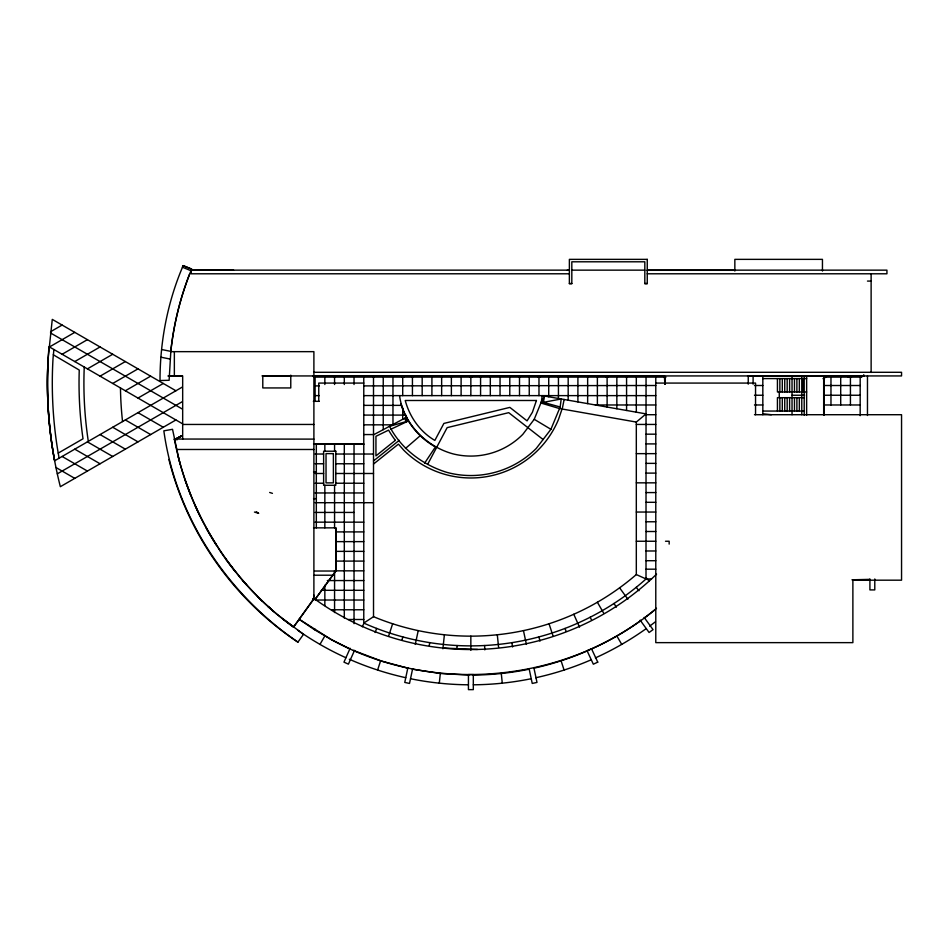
<?xml version="1.0" encoding="UTF-8"?>
<svg xmlns="http://www.w3.org/2000/svg" width="949" height="949" viewBox="0 0 949 949"><rect width="100%" height="100%" fill="white"/><g stroke="black" fill="none" stroke-linecap="round" stroke-linejoin="round"><path stroke-width="1.42" d="M871.123 273.953L871.135 372.471M47.913 363.562C45.967 404.915 50.178 446.564 60.345 486.695L175.921 419.968M456.932 648.44L457.086 645.522M313.894 595.118L313.894 596.707M664.383 376.551L664.478 375.757L664.395 376.978M53.903 349.505L53.037 358.295A418.545 418.545 0 0 0 57.569 449.292L59.111 458.201M170.879 350.608L169.124 380.288L160.025 380.537C159.954 341.379 167.653 301.663 183.157 265.637L191.627 269.089C180.939 295.115 173.964 322.648 170.879 350.608A302.079 301.889 0 0 1 189.61 274.095M439.304 683.15L440.312 673.482M442.898 648.796L444.393 634.762M399.541 395.626C403.266 423.634 426.184 446.576 453.029 453.871A73.002 73.002 0 0 0 522.804 434.357L534.228 419.304L541.393 401.818L542.199 395.626L646.044 413.894L636.316 422.068L636.316 574.56L634.928 575.746A253.075 253.075 0 0 1 620.266 587.324L618.594 588.534A253.075 253.075 0 0 1 597.68 602.069L595.889 603.101A252.339 252.339 0 0 1 573.777 614.264L573.659 614.323A253.075 253.075 0 0 1 550.432 623.303L548.463 623.956A253.075 253.075 0 0 1 524.406 630.409L522.377 630.848A253.075 253.075 0 0 1 497.774 634.715L495.71 634.917A253.075 253.075 0 0 1 470.846 636.15C437.548 636.162 404.262 629.507 373.526 616.684L363.775 623.078C397.334 638.084 434.084 645.901 470.846 645.878A262.802 262.802 0 0 0 482.946 645.605L484.963 645.498A262.802 262.802 0 0 0 497.039 644.573L499.044 644.359A262.802 262.802 0 0 0 511.048 642.781L513.041 642.473A262.802 262.802 0 0 0 524.939 640.255L526.92 639.828A262.802 262.802 0 0 0 538.688 636.969L538.866 636.921A258.828 258.828 0 0 0 552.057 633.019L552.223 632.959A262.802 262.802 0 0 0 563.647 628.95L565.533 628.226A262.802 262.802 0 0 0 576.731 623.6L578.57 622.781A262.802 262.802 0 0 0 589.495 617.574L591.298 616.648A262.802 262.802 0 0 0 601.927 610.859L603.671 609.839A262.802 262.802 0 0 0 623.979 596.66L625.616 595.474A262.802 262.802 0 0 0 635.225 588.119L636.803 586.85A262.802 262.802 0 0 0 646.008 578.985L646.044 376.16M406.338 421.937L404.594 418.295L408.438 420.941L389.517 426.315C401.19 448.889 422.779 464.986 446.908 472.388A92.468 92.468 0 0 0 536.232 448.462L550.918 429.304L560.159 407.002L561.215 398.971L543.374 402.352L541.393 401.818L544.584 396.041L543.374 402.352M851.668 376.16L851.49 376.765M429.268 645.522L429.719 642.639M564.133 399.482L562.508 407.643L558.522 419.387A94.9 94.9 0 0 1 403.74 450.182L398.426 444.12L373.503 464.049M407.845 667.894L404.76 682.426L409.517 683.434L412.649 668.725M415.282 644.418L418.224 630.611M402.068 639.745L402.827 636.921M377.607 670.03L380.608 660.789M388.734 635.794L392.637 623.754M375.104 632.52L376.658 628.428M191.366 269.706L190.963 270.714L182.457 267.227L183.098 265.637L191.627 269.089M403.764 376.765L403.93 376.16A1.222 1.222 0 0 1 402.708 377.382L402.708 395.626M471.89 376.765L472.056 376.16A1.222 1.222 0 0 1 470.846 377.382L470.846 395.626M540.028 376.765L540.195 376.16A1.222 1.222 0 0 1 538.973 377.382L538.973 395.626M608.167 376.765L608.333 376.16A1.222 1.222 0 0 1 607.111 377.382L607.111 407.05M362.328 626.803L363.953 623.161M350.134 648.286L343.965 662.153L348.413 664.134L354.558 650.326M427.608 464.393L447.145 427.643L508.711 412.661L543.089 439.517M297.772 630.243A301.735 301.735 0 0 0 314.309 641.038L319.967 644.395L324.843 635.96M424.606 463.159L435.449 446.92A73.002 73.002 0 0 1 400.798 403.657M313.894 439.114L174.355 439.043C188.578 513.86 231.924 582.354 293.49 627.17L314.155 598.594A266.455 266.455 0 0 0 656.566 574.145M293.49 627.17L313.894 598.594L313.894 351.652L170.784 351.652M179.053 459.897L172.528 429.304L163.845 430.834C175.66 516.268 226.989 593.849 297.927 642.141L303.502 634.359L276.883 614.217A315.021 285.791 0 0 1 257.487 596.435L252.873 591.737A319.493 295.151 0 0 1 239.694 577.028L227.511 561.5M312.672 598.594L315.661 598.594L335.792 571.025L335.863 527.858L313.538 527.858M315.661 598.594L335.863 571.025L335.792 527.858M864.064 375.353L861.656 376.765L826.306 376.765A2.028 2.028 0 0 0 824.278 378.793L824.278 415.211M656.494 608.25L654.49 610.1C565.165 683.363 432.507 695.487 331.379 639.626L314.095 629.448L299.089 619.222L331.379 639.626L349.884 648.855M405.46 448.462L420.241 435.698M655.237 609.495L653.493 610.907A292.007 292.007 0 0 1 644.62 617.74L644.466 617.858M373.503 460.929L399.232 440.348M649.65 626.126L651.595 624.691A301.735 301.735 0 0 0 655.451 621.749M646.257 628.594L645.723 628.973A301.735 301.735 0 0 1 623.351 643.434L621.251 644.656A301.735 301.735 0 0 1 597.597 656.898L595.391 657.906M640.99 620.385L639.163 621.69A292.007 292.007 0 0 1 618.428 635.035L616.494 636.162A292.007 292.007 0 0 1 604.679 642.603L602.686 643.624A292.007 292.007 0 0 1 592.579 648.487L591.595 648.938M50.594 331.723L62.124 325.056M49.478 346.966L74.769 332.364M62.124 354.262L87.415 339.659M74.769 361.557L100.06 346.966M87.415 368.864L112.706 354.262M100.06 376.16L125.351 361.557M112.706 383.467L137.996 368.864M125.351 390.763L150.642 376.16M137.996 398.058L163.287 383.467M58.233 453.1L83.026 438.782L82.634 436.03A391.807 391.807 0 0 1 79.253 370.063L53.286 354.772M182.244 387.109L54.639 460.787C47.652 423.23 45.742 384.748 49.016 346.693L182.244 423.61M57.308 473.848L182.244 401.712M174.296 439.624L175.375 439.043A45.742 45.742 0 0 0 181.33 435.816M175.577 439.043L181.733 435.805L175.779 439.043M373.503 434.832L406.753 417.145M390.763 429.304L408.438 420.941M591.263 659.745L590.966 659.875A301.735 301.735 0 0 1 566.09 669.389L563.789 670.148A301.735 301.735 0 0 1 538.107 677.218L535.734 677.752M588.499 650.326L586.435 651.228A292.007 292.007 0 0 1 576.055 655.462L573.967 656.269A292.007 292.007 0 0 1 561.274 660.729L561.073 660.789A287.583 287.583 0 0 1 546.422 665.13L546.221 665.178A292.007 292.007 0 0 1 535.331 667.871L533.967 668.179M531.226 678.713L531.001 678.76A301.735 301.735 0 0 1 502.282 683.173A301.485 301.485 0 0 1 473.314 684.798L473.314 684.798M529.21 669.187L528.759 669.282A292.007 292.007 0 0 1 517.727 671.287L515.521 671.643A292.007 292.007 0 0 1 502.175 673.399L499.945 673.624A292.007 292.007 0 0 1 486.529 674.656L484.287 674.775A292.007 292.007 0 0 1 475.33 675.047L473.088 675.071M850.755 377.334L850.446 377.382A1.222 1.222 0 0 1 849.225 376.16L849.308 376.563M665.119 377.287L665.913 377.192L664.703 377.275M851.965 579.803L869.581 579.365M655.783 385.508L363.775 385.899M646.008 578.985L651.512 578.985M569.376 270.145L191.2 270.145L191.2 273.787L569.376 273.787M571.82 270.145L644.822 270.145M647.254 270.145L886.935 270.145L886.935 273.787L647.254 273.787M191.129 270.311L233.573 270.145M567.146 270.311L569.376 270.311M647.254 270.311L734.846 270.311M867.469 281.082L871.123 281.082M569.376 283.514L571.82 283.514M644.822 283.514L647.254 283.514M313.894 372.293L901.55 372.293L901.55 375.934L312.992 375.934M262.292 375.934L290.299 375.934M313.894 375.946L262.209 375.934M168.068 375.923L182.671 375.946L182.671 439.114M168.364 376.112L182.066 376.112M262.79 376.112L290.774 376.112M747.539 376.16L825.405 376.16M862.997 376.16L863.827 376.16L863.827 375.318L861.633 376.563L826.306 376.563M313.621 376.362L664.395 376.362L665.308 377.275L665.308 384.131M313.573 376.563L664.395 376.563L665.107 377.275L665.107 384.131M313.573 376.765L664.395 376.765L664.905 384.131M762.83 378.592L806.638 378.592M363.775 383.076L318.757 383.076L318.757 401.32M655.783 383.076L755.546 383.076L755.546 414.713M754.491 385.508L762.83 385.508M824.017 385.508L860.174 385.508M315.104 385.899L319.279 385.899M806.638 391.984L777.433 391.984L777.433 378.592M754.491 395.247L762.83 395.247M792.035 395.247L804.55 395.247M824.017 395.247L860.174 395.247M315.104 395.626L319.279 395.626M363.775 395.626L655.783 395.626M804.206 397.678L777.433 397.678L777.433 411.059M313.348 401.32L319.279 401.32M595.343 404.974L655.783 404.974M754.491 404.974L762.83 404.974M823.673 404.974L860.174 404.974M363.775 405.365L401.557 405.365M762.83 411.059L804.206 411.059M646.044 414.713L655.783 414.713M754.491 414.713L901.55 414.713L901.55 580.183L852.878 580.183L852.878 642.639L655.783 642.639L655.783 376.16M363.775 415.093L405.852 415.093M182.671 424.452L313.894 424.452M636.316 424.44L655.783 424.44M363.775 424.832L392.317 424.832M646.044 434.179L655.783 434.179M363.775 434.559L373.503 434.559M313.538 443.907L363.775 443.907M646.044 443.907L655.783 443.907M315.104 444.298L363.775 444.298M176.882 449.482L313.894 449.482M636.316 453.646L655.783 453.646M315.104 454.025L323.621 454.025M335.792 454.025L373.503 454.025M646.044 463.373L655.783 463.373M315.104 463.764L323.621 463.764M335.792 463.764L363.775 463.764M313.538 471.89L316.325 471.89M646.044 473.112L655.783 473.112M315.104 473.492L323.621 473.492M335.792 473.492L373.503 473.492M636.316 482.839L655.783 482.839M315.104 483.231L323.621 483.231M335.792 483.231L363.775 483.231M646.044 492.578L655.783 492.578M315.104 492.958L363.775 492.958M313.538 498.664L316.325 498.664M646.044 502.306L655.783 502.306M315.104 502.697L373.503 502.697M636.316 512.045L655.783 512.045M315.104 512.436L354.036 512.436M646.044 521.772L655.783 521.772M315.104 522.164L363.775 522.164M646.044 531.511L655.783 531.511M335.958 531.903L363.775 531.903M636.316 541.25L655.783 541.25M665.51 541.25L669.164 541.25L669.164 544.109M335.958 541.63L363.775 541.63M646.044 550.978L655.783 550.978M335.958 551.369L363.775 551.369M646.044 560.717L655.783 560.717M335.958 561.096L363.775 561.096M646.044 569.186L655.783 569.186M363.775 570.835L334.57 570.835L334.57 612.544M314.594 571.025L335.863 571.025L334.57 570.634M314.333 575.213L332.802 575.213M327.322 580.563L363.775 580.563M321.367 590.302L363.775 590.302M315.104 600.029L363.775 600.029M331.794 609.768L363.775 609.768M348.473 619.495L363.775 619.495M313.763 629.234L315.104 629.234L315.104 630.077M468.83 675.071L440.633 673.517L412.542 669.199M468.438 684.787L464.263 684.739A301.735 301.735 0 0 1 444.547 683.671L437.987 683.019A301.735 301.735 0 0 1 411.973 679.021L410.526 678.713M442.72 648.037L477.501 649.448M762.83 413.764L771.359 414.713M636.316 422.068L559.519 408.556L540.894 403.028M161.994 349.588L170.808 351.379M161.081 357.227L170.096 359.042M405.769 677.705L405.531 677.657A301.735 301.735 0 0 1 380.11 670.848L373.847 668.796A301.735 301.735 0 0 1 355.377 661.844L349.315 659.258M408.77 668.404L381.498 661.073L353.218 650.338M174.367 439.114L177.166 439.778M541.393 401.818L560.159 407.002M254.451 512.069L258.674 513.35L256.277 511.689M269.658 492.46L272.434 493.35M636.316 574.56L646.044 578.961M345.934 657.728L343.324 656.542A301.735 301.735 0 0 1 319.967 644.395M175.921 390.763L52.278 319.374L48.174 358.01A423.408 423.408 0 0 0 54.508 460.17M50.451 332.921L182.244 409.007M137.996 412.661L163.287 427.264M125.351 419.968L150.642 434.559M112.706 427.264L137.996 441.866M100.06 434.559L125.351 449.162M87.415 441.866L112.706 456.469M74.769 449.162L100.06 463.764M62.124 456.469L87.415 471.06M55.967 467.501L74.769 478.367M534.228 419.304L550.918 429.304M283.11 619.282L293.716 626.862M272.944 610.836L267.974 606.423A301.735 301.735 0 0 0 273.881 611.666M257.476 596.435L258.899 597.823M260.038 598.938L262.185 601.037M646.044 577.656L649.14 581.096M246.621 584.964L242.41 580.183M636.233 587.312L638.985 590.717M644.146 617.408L653.031 629.638L649.092 632.497L640.172 620.207M619.59 587.811L627.894 599.234M225.589 558.819L226.87 560.61M208.448 532.033L219.954 550.717A321.248 301.604 0 0 0 235.518 571.939M613.979 603.481L616.364 607.158M597.372 602.235L603.706 613.196M616.85 635.96L621.714 644.383M177.748 454.796A311.248 305.886 0 0 0 183.074 473.812L185.114 480.064A314.878 306.776 0 0 0 192.078 498.545L194.652 504.595A318.212 306.8 0 0 0 203.193 522.401L207.914 531.072M175.636 439.529L175.28 438.877M590.148 617.23L591.476 619.839M200.215 516.529L194.652 504.595M573.777 614.264L579.519 627.159M606.055 376.765L605.889 376.16A1.222 1.222 0 0 0 607.111 377.382M537.929 376.765L537.763 376.16A1.222 1.222 0 0 0 538.973 377.382M469.791 376.765L469.625 376.16A1.222 1.222 0 0 0 470.846 377.382M401.652 376.765L401.486 376.16A1.222 1.222 0 0 0 402.708 377.382M190.595 494.88L185.114 480.064M565.023 628.428L566.067 631.144M549.044 623.754L552.959 635.794M561.073 660.789L564.086 670.041M179.385 461.167L180.144 463.883M538.866 636.921L539.993 641.156M533.836 667.562L536.992 682.426L532.235 683.434L529.091 668.642M523.457 630.611L526.398 644.418M511.891 642.651L512.579 646.981M861.526 375.757L861.68 376.967L861.597 375.757M497.3 634.762L498.593 647.348M501.286 673.493L502.282 683.173M484.595 645.522L484.82 649.887M874.788 578.961L874.788 589.91L869.913 589.91L869.913 578.961M867.469 375.958L867.469 415.496M860.174 376.16L860.174 415.674M850.434 404.974L850.434 377.382A1.222 1.222 0 0 0 851.656 376.16M848.216 375.757L848.216 376.978M840.707 376.16L840.707 404.974M830.968 376.16L830.968 404.974M824.076 378.793L824.076 415.211M823.874 415.211L823.874 378.793A2.432 2.432 0 0 1 826.306 376.362L861.597 376.362A2.432 2.432 0 0 0 863.709 375.152M823.673 376.16L823.673 415.235M822.451 271.034L822.451 259.362L734.846 259.362L734.846 271.034M806.638 376.16L806.638 415.223M804.206 376.16L804.206 415.176M802.984 378.592L802.984 391.984M801.775 376.16L801.775 414.713M799.331 378.592L799.331 391.984M799.331 397.678L799.331 411.059M796.899 378.592L796.899 391.984M796.899 397.678L796.899 411.059M794.467 378.592L794.467 391.984M794.467 397.678L794.467 411.059M792.035 376.16L792.035 414.713M789.604 378.592L789.604 391.984M789.604 397.678L789.604 411.059M787.172 378.592L787.172 391.984M787.172 397.678L787.172 411.059M784.74 378.592L784.74 391.984M784.74 397.678L784.74 411.059M782.296 378.592L782.296 391.984M782.296 397.678L782.296 411.059M779.864 378.592L779.864 391.984M779.864 397.678L779.864 411.059M779.259 391.984L779.259 397.678M762.83 376.16L762.83 414.713M753.103 376.16L753.103 384.179M748.239 376.16L748.239 384.179M636.316 376.16L636.316 412.186M626.577 376.16L626.577 410.466M616.85 376.16L616.85 408.758M597.384 376.16L597.384 405.33M587.645 376.16L587.645 403.622M577.905 376.16L577.905 401.913M568.178 376.16L568.178 400.193M558.439 376.16L558.439 398.485M548.712 376.16L548.712 396.777M529.245 376.16L529.245 395.626M519.506 376.16L519.506 395.626M509.779 376.16L509.779 395.626M500.04 376.16L500.04 395.626M490.313 376.16L490.313 395.626M480.574 376.16L480.574 395.626M470.846 636.15L470.846 650.255M461.107 376.16L461.107 395.626M451.38 376.16L451.38 395.626M441.641 376.16L441.641 395.626M431.914 376.16L431.914 395.626M422.175 376.16L422.175 395.626M412.435 376.16L412.435 395.626M402.708 407.975L402.708 419.304M392.969 376.16L392.969 424.476M383.242 376.16L383.242 429.66M373.503 376.16L373.526 616.684M363.775 376.16L363.775 623.078M354.036 376.16L354.036 384.499M354.036 444.298L354.036 623.671M344.309 376.16L344.309 384.499M344.309 444.298L344.309 618.107M334.57 376.16L334.57 384.499M334.57 444.298L334.57 451.214M334.57 485.283L334.57 527.858M324.843 376.16L324.843 384.499M324.843 444.298L324.843 451.214M324.843 485.283L324.843 527.858M324.843 585.225L324.843 605.592M316.325 443.907L316.325 527.858M315.104 376.16L315.104 401.32M290.774 375.152L290.774 387.939L262.79 387.939L262.79 375.946M174.355 351.652L174.355 375.946M297.927 642.141A311.474 311.474 0 0 1 168.886 459.458M182.137 435.816A45.742 45.742 0 0 1 176.182 439.043M216.36 545.201A320.726 305.436 0 0 1 206.301 528.213M122.551 421.57A350.406 350.406 0 0 1 120.464 387.939M88.316 441.344A386.931 386.931 0 0 1 84.247 367.026M823.269 378.722L824.479 378.793L823.269 378.722M536.434 400.49L532.413 412.269L527.075 420.87L509.838 407.394L443.883 423.432L434.856 440.419C420.099 431.89 409.624 416.848 405.235 400.49L536.434 400.49M395.365 440.336L375.946 455.876L375.946 436.291L388.604 430.122A94.746 94.746 0 0 0 395.057 439.933L395.365 440.336M597.751 662.141L593.339 664.205L587.087 650.777L591.535 648.808L597.751 662.141M826.306 375.757L826.389 376.967L826.306 375.757M647.254 259.362L569.376 259.362L569.376 283.692L571.82 283.692L571.82 261.794L644.822 261.794L644.822 283.692L647.254 283.692L647.254 259.362M335.792 451.214L323.621 451.214L323.621 485.283L335.792 485.283L335.792 451.214M333.384 453.61L326.029 453.61L326.029 482.875L333.384 482.875L333.384 453.61M473.314 674.585L468.438 674.585L468.438 689.638L473.314 689.638L473.314 674.585"/></g></svg>
